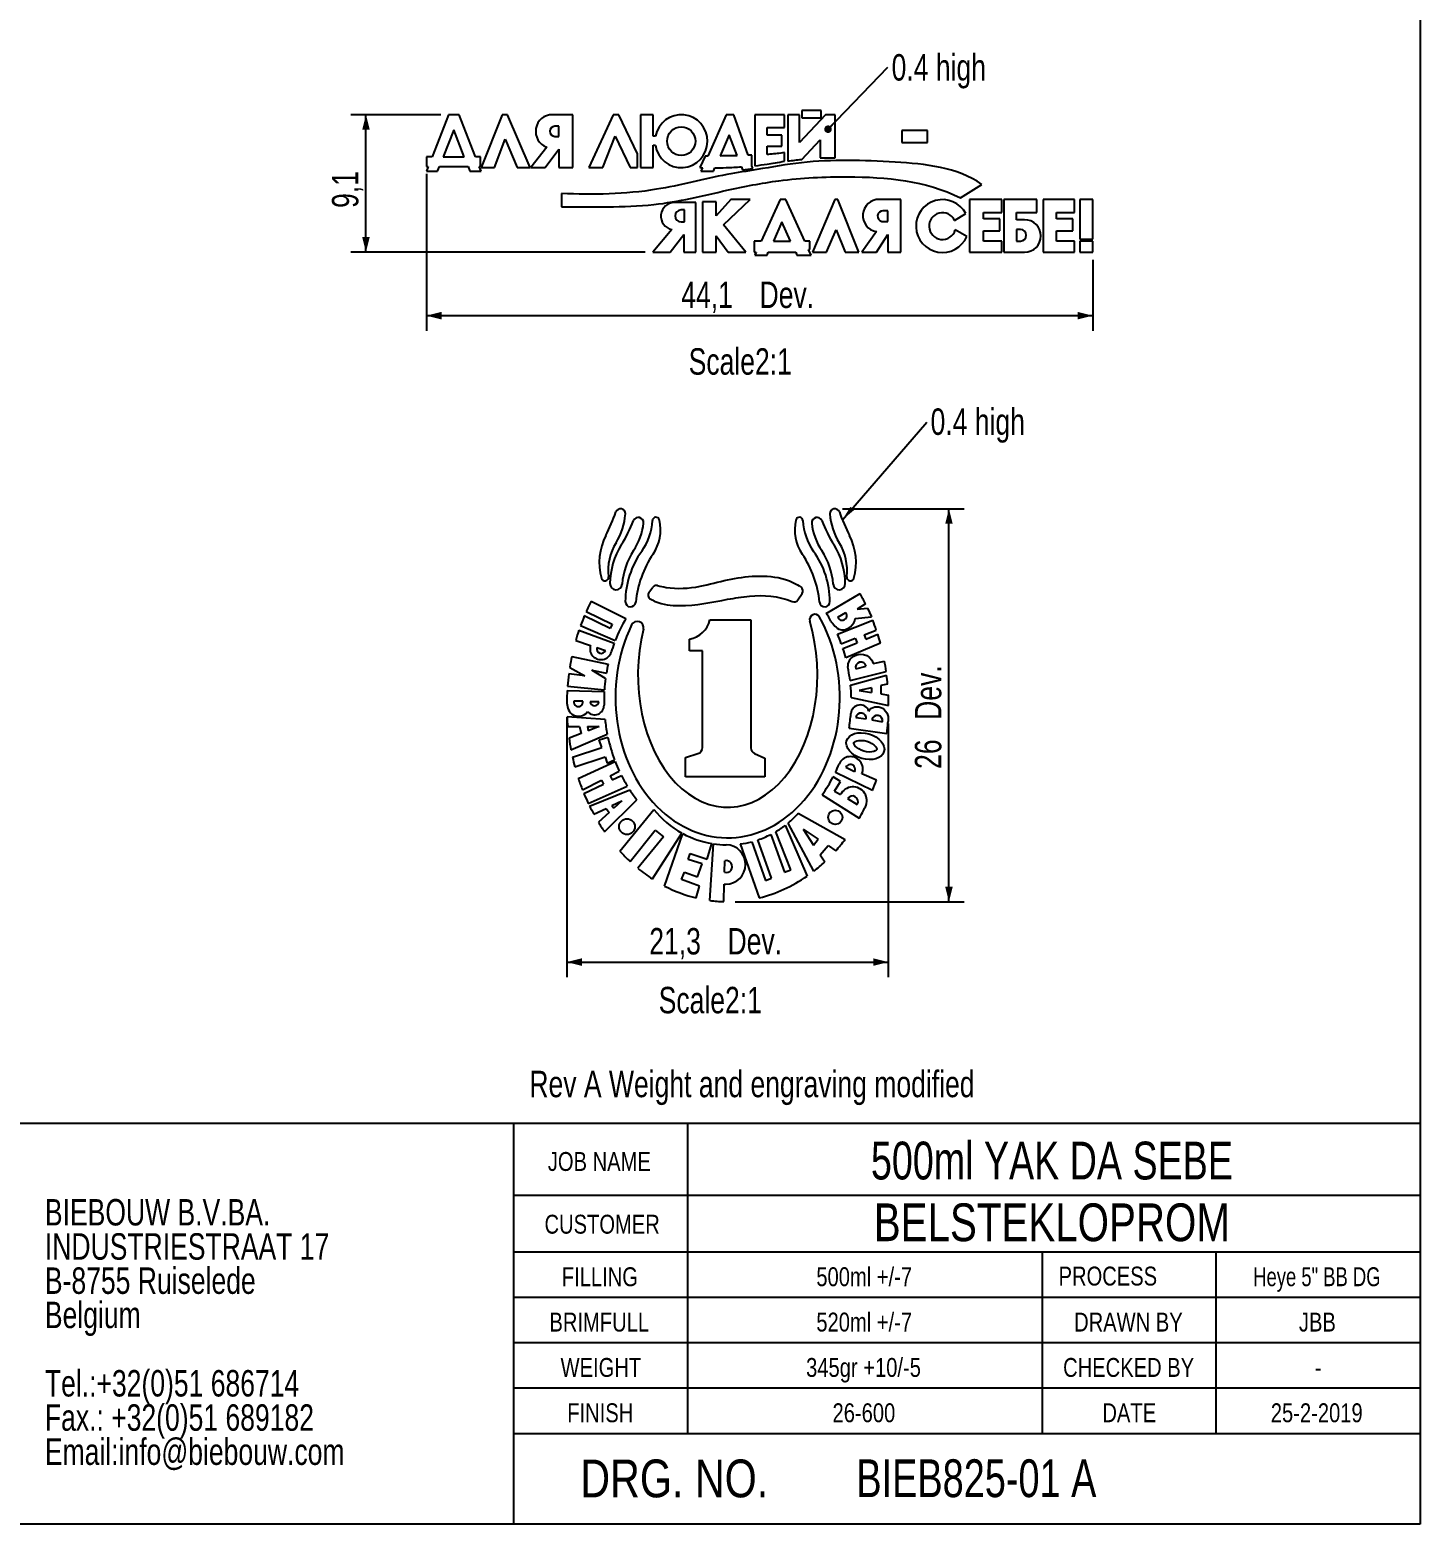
# Model space of a CAD drawing. Header units: millimetres. Extents: x 10 to 412, y 8 to 584.
# Drawn here: x 228 to 412, y 8 to 205.7 of the extents above; entities that cross this region are included whole.
import ezdxf

# ---------------------------------------------------------------- set-up
doc = ezdxf.new("R2010")
doc.units = ezdxf.units.MM
doc.layers.add('DIMENSIONS', color=2, linetype='Continuous')
doc.layers.add('TEXT', color=2, linetype='Continuous')
doc.layers.add('OUTLINE', color=7, linetype='Continuous', lineweight=25)
doc.styles.add('SLDTEXTSTYLE0', font='TXT', dxfattribs={"width": 0.75})
doc.styles.add('SLDTEXTSTYLE1', font='TXT', dxfattribs={"width": 0.797872})
doc.styles.add('SLDTEXTSTYLE2', font='TXT', dxfattribs={"width": 0.81681})
doc.styles.add('SLDTEXTSTYLE3', font='TXT', dxfattribs={"width": 0.729133})
doc.styles.add('SLDTEXTSTYLE4', font='TXT', dxfattribs={"width": 0.745307})
doc.dimstyles.new('SLDDIMSTYLE12', dxfattribs={"dimtxt": 0.18, "dimasz": 2, "dimexe": 0, "dimexo": 0.0625, "dimgap": 0, "dimtad": 0, "dimtih": 1, "dimtoh": 1, "dimdec": 0, "dimrnd": 1e-09, "dimzin": 0, "dimdsep": 46, "dimtxsty": 'Standard', "dimsah": 1, "dimcen": 0.09, "dimadec": 0, "dimazin": 0, "dimtfac": 2, "dimtdec": 0, "dimtofl": 0, "dimtmove": 0, "dimatfit": 3, "dimfxl": 0, "dimfrac": 2, "dimtolj": 1, "dimtzin": 0, "dimarcsym": 0})
doc.dimstyles.new('SLDDIMSTYLE34', dxfattribs={"dimtxt": 3.5, "dimasz": 2, "dimexe": 0, "dimexo": 0.0625, "dimgap": 0.875, "dimtad": 1, "dimlfac": 0.5, "dimrnd": 1e-09, "dimzin": 12, "dimdsep": 46, "dimtxsty": 'SLDTEXTSTYLE0', "dimsah": 1, "dimcen": 0.09, "dimadec": 0, "dimazin": 3, "dimtfac": 1, "dimtofl": 0, "dimtmove": 0, "dimatfit": 3, "dimfxl": 0, "dimfrac": 2, "dimtolj": 1, "dimtzin": 12, "dimarcsym": 0})
doc.dimstyles.new('SLDDIMSTYLE35', dxfattribs={"dimtxt": 0.18, "dimasz": 1, "dimexe": 0, "dimexo": 0.0625, "dimgap": 0, "dimtad": 0, "dimtih": 1, "dimtoh": 1, "dimdec": 0, "dimrnd": 1e-09, "dimzin": 0, "dimdsep": 46, "dimtxsty": 'Standard', "dimblk1": 'DOT', "dimblk2": 'DOT', "dimsah": 1, "dimcen": 0.09, "dimadec": 0, "dimazin": 0, "dimtfac": 1, "dimtdec": 0, "dimtofl": 0, "dimtmove": 0, "dimatfit": 3, "dimldrblk": 'DOT', "dimfxl": 0, "dimfrac": 2, "dimtolj": 1, "dimtzin": 0, "dimarcsym": 0})
doc.dimstyles.new('SLDDIMSTYLE36', dxfattribs={"dimtxt": 3.5, "dimasz": 2, "dimexe": 0, "dimexo": 0.0625, "dimgap": 0.875, "dimtad": 1, "dimdec": 1, "dimlfac": 0.5, "dimrnd": 1e-09, "dimzin": 12, "dimdsep": 46, "dimtxsty": 'SLDTEXTSTYLE0', "dimsah": 1, "dimcen": 0.09, "dimadec": 0, "dimazin": 3, "dimtfac": 1, "dimtdec": 1, "dimtofl": 0, "dimtmove": 0, "dimatfit": 3, "dimfxl": 0, "dimfrac": 2, "dimtolj": 1, "dimtzin": 12, "dimarcsym": 0})

# ---------------------------------------------------------------- blocks, each defined once
blk = doc.blocks.new('SW_NOTE_0')
at = {"layer": 'TEXT', "color": 0, "char_height": 3.5, "attachment_point": 1, "style": 'SLDTEXTSTYLE0'}
for s, insert in [('BIEBOUW B.V.BA.', (0, 4.5)), ('INDUSTRIESTRAAT 17', (0, -0.03)), ('B-8755 Ruiselede', (0, -4.55)), ('Belgium', (0, -9.08)), ('Tel.:+32(0)51 686714', (0, -18.13)), ('Fax.: +32(0)51 689182', (0, -22.66)), ('Email:info@biebouw.com', (0, -27.18))]:
    blk.add_mtext(s, dxfattribs=dict(at, insert=insert))
blk = doc.blocks.new('_D_98')
at = {"layer": 'DIMENSIONS'}
for p, q in [((280.46, 186.64), (280.46, 165.89)), ((368.66, 175.28), (368.66, 165.89)), ((280.46, 167.89), (368.66, 167.89))]:
    blk.add_line(p, q, dxfattribs=at)
for points in [[(280.46, 167.89), (282.46, 167.39), (282.46, 168.39)], [(368.66, 167.89), (366.66, 168.39), (366.66, 167.39)]]:
    blk.add_solid(points, dxfattribs=at)
at = {"layer": 'DIMENSIONS', "char_height": 3.5, "attachment_point": 1, "style": 'SLDTEXTSTYLE0'}
for s, insert in [('44,1', (314.19, 172.4)), ('Dev.', (324.56, 172.4))]:
    blk.add_mtext(s, dxfattribs=dict(at, insert=insert))
blk = doc.blocks.new('_D_99')
at = {"layer": 'DIMENSIONS'}
for p, q in [((282.37, 194.48), (270.46, 194.48)), ((272.46, 176.28), (272.46, 194.48)), ((309.43, 176.28), (270.46, 176.28))]:
    blk.add_line(p, q, dxfattribs=at)
for points in [[(272.46, 194.48), (271.96, 192.48), (272.96, 192.48)], [(272.46, 176.28), (272.96, 178.28), (271.96, 178.28)]]:
    blk.add_solid(points, dxfattribs=at)
at = {"layer": 'DIMENSIONS', "insert": (267.95, 182.14), "char_height": 3.5, "attachment_point": 1, "rotation": 90, "style": 'SLDTEXTSTYLE0'}
blk.add_mtext('9,1', dxfattribs=at)
blk = doc.blocks.new('SW_NOTE_0_2')
at = {"layer": 'TEXT', "color": 0, "insert": (0.52, 1.74), "char_height": 3.5, "attachment_point": 1, "style": 'SLDTEXTSTYLE0'}
blk.add_mtext('0.4 high', dxfattribs=at)
blk = doc.blocks.new('_Dot')
at = {"color": 0, "linetype": 'ByBlock', "lineweight": -2}
blk.add_line((-0.5, 0), (-1, 0), dxfattribs=at)
at = {"color": 0, "linetype": 'ByBlock', "const_width": 0.5}
blk.add_lwpolyline([(-0.25, 0, 1), (0.25, 0, 1)], format="xyb", close=True, dxfattribs=at)
blk = doc.blocks.new('_D_100')
at = {"layer": 'DIMENSIONS'}
for p, q in [((335.52, 142.35), (351.63, 142.35)), ((349.63, 90.35), (349.63, 142.35)), ((321.33, 90.35), (351.63, 90.35))]:
    blk.add_line(p, q, dxfattribs=at)
for points in [[(349.63, 142.35), (349.13, 140.35), (350.13, 140.35)], [(349.63, 90.35), (350.13, 92.35), (349.13, 92.35)]]:
    blk.add_solid(points, dxfattribs=at)
at = {"layer": 'DIMENSIONS', "char_height": 3.5, "attachment_point": 1, "rotation": 90, "style": 'SLDTEXTSTYLE0'}
for s, insert in [('Dev.', (345.12, 114.41)), ('26', (345.12, 107.92))]:
    blk.add_mtext(s, dxfattribs=dict(at, insert=insert))
blk = doc.blocks.new('_D_101')
at = {"layer": 'DIMENSIONS'}
for p, q in [((299.04, 114.77), (299.04, 80.36)), ((341.6, 113.94), (341.6, 80.36)), ((299.04, 82.36), (341.6, 82.36))]:
    blk.add_line(p, q, dxfattribs=at)
for points in [[(299.04, 82.36), (301.04, 81.86), (301.04, 82.86)], [(341.6, 82.36), (339.6, 82.86), (339.6, 81.86)]]:
    blk.add_solid(points, dxfattribs=at)
at = {"layer": 'DIMENSIONS', "char_height": 3.5, "attachment_point": 1, "style": 'SLDTEXTSTYLE0'}
for s, insert in [('21,3', (309.96, 86.87)), ('Dev.', (320.32, 86.87))]:
    blk.add_mtext(s, dxfattribs=dict(at, insert=insert))
blk = doc.blocks.new('SW_NOTE_0_3')
at = {"layer": 'TEXT', "color": 0, "insert": (0.5, 1.8), "char_height": 3.5, "attachment_point": 1, "style": 'SLDTEXTSTYLE0'}
blk.add_mtext('0.4 high', dxfattribs=at)

msp = doc.modelspace()

# ---------------------------------------------------------------- linework, layer by layer
at = {"layer": 'OUTLINE'}
for p, q in [((412, 584), (412, 8)), ((283.37187, 194.47761), (281.19933, 188.90706)), ((284.78454, 194.47761), (283.37187, 194.47761)), ((286.95708, 188.90706), (284.78454, 194.47761)), ((290.4909, 194.47761), (287.72644, 187.47761)), ((291.20043, 194.47761), (290.4909, 194.47761)), ((294.20861, 187.47761), (291.20043, 194.47761)), ((299.84424, 194.47761), (297.13441, 194.47761)), ((299.84424, 187.47761), (299.84424, 194.47761)), ((305.17622, 194.47761), (301.94882, 187.47761)), ((305.93726, 194.47761), (305.17622, 194.47761)), ((308.38372, 189.28253), (305.93726, 194.47761)), ((308.78743, 194.47761), (308.78743, 187.47761)), ((310.48943, 194.47761), (308.78743, 194.47761)), ((310.48943, 191.61953), (310.48943, 194.47761)), ((320.13165, 194.47761), (317.69008, 188.99814)), ((321.16969, 194.47761), (320.13165, 194.47761)), ((323.05499, 189.11362), (321.16969, 194.47761)), ((323.93422, 194.47761), (323.93422, 187.72245)), ((327.86939, 194.47761), (323.93422, 194.47761)), ((327.86939, 192.77837), (327.86939, 194.47761)), ((328.31084, 194.47761), (328.31084, 188.34143)), ((329.85221, 194.47761), (328.31084, 194.47761)), ((329.85221, 190.80785), (329.85221, 194.47761)), ((333.27601, 194.47761), (329.85221, 190.80785)), ((332.69632, 195.04478), (330.13595, 195.04478)), ((330.13595, 195.04478), (330.13595, 194.05156)), ((330.13595, 194.05156), (332.69632, 194.05156)), ((332.69632, 194.05156), (332.69632, 195.04478)), ((334.56373, 194.47761), (333.27601, 194.47761)), ((334.56373, 188.76046), (334.56373, 194.47761)), ((284.07821, 192.48727), (282.68191, 188.90706)), ((285.4745, 188.90706), (284.07821, 192.48727)), ((297.96977, 192.93988), (297.45111, 192.93988)), ((297.96977, 191.6145), (297.96977, 192.93988)), ((320.54912, 191.83475), (319.34958, 189.05326)), ((321.59192, 189.08894), (320.54912, 191.83475)), ((325.55655, 192.77837), (327.86939, 192.77837)), ((325.55655, 191.76711), (325.55655, 192.77837)), ((346.77591, 192.38906), (343.40907, 192.38906)), ((343.40907, 192.38906), (343.40907, 190.80996)), ((346.77591, 190.80996), (346.77591, 192.38906)), ((289.4823, 187.47761), (290.8656, 191.22253)), ((290.8656, 191.22253), (292.47494, 187.47761)), ((296.37824, 190.18692), (294.27095, 187.47761)), ((296.16661, 187.47761), (297.96977, 189.89784)), ((297.45111, 191.6145), (297.96977, 191.6145)), ((297.96977, 189.89784), (297.96977, 187.47761)), ((303.80916, 187.47761), (305.46656, 191.61953)), ((305.46656, 191.61953), (307.41707, 187.47761)), ((310.79457, 191.61953), (310.48943, 191.61953)), ((310.48943, 190.44683), (310.77588, 190.44683)), ((310.48943, 187.47761), (310.48943, 190.44683)), ((327.50131, 191.76711), (325.55655, 191.76711)), ((325.55689, 190.30533), (327.50131, 190.30533)), ((325.55689, 189.21231), (325.55689, 190.30533)), ((327.50131, 190.30533), (327.50131, 191.76711)), ((330.13595, 188.55732), (332.56203, 191.15724)), ((332.56203, 191.15724), (332.56203, 188.76046)), ((343.40907, 190.80996), (346.77591, 190.80996)), ((281.19933, 188.90706), (280.45854, 188.90706)), ((280.45854, 188.90706), (280.45854, 187.64475)), ((282.68191, 188.90706), (285.4745, 188.90706)), ((287.60557, 188.90706), (286.95708, 188.90706)), ((287.60557, 187.64475), (287.60557, 188.90706)), ((308.38372, 187.47761), (308.38372, 189.28253)), ((317.3608, 188.98185), (316.65199, 187.47761)), ((323.54841, 187.70974), (323.54841, 189.12573)), ((327.86939, 188.30942), (327.86939, 189.45782)), ((332.56203, 188.76046), (334.56373, 188.76046)), ((280.45854, 187.64475), (280.70703, 187.64475)), ((280.70703, 187.64475), (280.45854, 187.00762)), ((280.45854, 187.00762), (281.94112, 187.00762)), ((281.94112, 187.00762), (282.1896, 187.64475)), ((282.1896, 187.64475), (285.96681, 187.64475)), ((285.96681, 187.64475), (286.21529, 187.00762)), ((286.21529, 187.00762), (287.69787, 187.00762)), ((287.44938, 187.64475), (287.60557, 187.64475)), ((287.69787, 187.00762), (287.44938, 187.64475)), ((287.72644, 187.47761), (289.4823, 187.47761)), ((292.47494, 187.47761), (294.20861, 187.47761)), ((294.27095, 187.47761), (296.16661, 187.47761)), ((297.96977, 187.47761), (299.84424, 187.47761)), ((301.94882, 187.47761), (303.80916, 187.47761)), ((307.41707, 187.47761), (308.38372, 187.47761)), ((308.78743, 187.47761), (310.48943, 187.47761)), ((317.00738, 187.466), (316.80313, 187.00762)), ((316.80313, 187.00762), (318.46739, 187.00762)), ((318.46739, 187.00762), (318.65695, 187.44718)), ((322.16152, 187.58913), (322.32057, 187.17035)), ((322.32057, 187.17035), (323.67454, 187.35088)), ((323.67454, 187.35088), (323.54841, 187.70974)), ((298.33707, 184.04996), (298.33707, 182.28261)), ((351.16069, 183.48649), (353.98591, 185.25754)), ((316.14458, 182.86598), (313.30701, 182.86598)), ((316.14458, 176.27761), (316.14458, 182.86598)), ((316.99664, 182.9613), (316.99664, 176.27761)), ((318.80471, 182.9613), (316.99664, 182.9613)), ((320.74401, 183.27761), (318.80471, 181.08112)), ((318.80471, 181.08112), (318.80471, 182.9613)), ((319.77436, 179.88466), (323.29571, 183.27761)), ((323.29571, 183.27761), (320.74401, 183.27761)), ((327.27119, 183.27761), (324.78349, 177.76297)), ((328.05229, 183.27761), (327.27119, 183.27761)), ((330.54483, 177.76297), (328.05229, 183.27761)), ((334.53118, 183.27761), (331.56003, 176.27761)), ((334.90306, 183.27761), (334.53118, 183.27761)), ((337.7077, 176.27761), (334.90306, 183.27761)), ((343.26739, 183.27761), (340.38665, 183.27761)), ((343.26739, 176.27761), (343.26739, 183.27761)), ((356.62981, 183.27761), (352.34107, 183.27761)), ((352.34107, 183.27761), (352.34107, 176.27761)), ((356.62981, 181.53862), (356.62981, 183.27761)), ((356.89257, 183.27761), (356.89257, 176.27761)), ((361.26759, 183.27761), (356.89257, 183.27761)), ((361.26759, 181.53862), (361.26759, 183.27761)), ((362.09649, 183.27761), (362.09649, 176.27761)), ((366.23849, 183.27761), (362.09649, 183.27761)), ((366.23849, 181.53862), (366.23849, 183.27761)), ((368.65855, 183.27761), (366.96595, 183.27761)), ((366.96595, 183.27761), (366.96595, 177.99375)), ((368.65855, 177.99375), (368.65855, 183.27761)), ((314.60417, 181.8773), (314.18595, 181.8773)), ((314.18595, 180.28493), (314.60417, 180.28493)), ((314.60417, 180.28493), (314.60417, 181.8773)), ((327.52767, 180.28493), (326.39, 177.76297)), ((328.66757, 177.76297), (327.52767, 180.28493)), ((340.72992, 180.36771), (341.55569, 180.36771)), ((341.55569, 181.76363), (340.8901, 181.76363)), ((341.55569, 180.36771), (341.55569, 181.76363)), ((350.37785, 180.49757), (351.86302, 181.38662)), ((354.21238, 181.53862), (356.62981, 181.53862)), ((354.21238, 180.70593), (354.21238, 181.53862)), ((356.35391, 180.70593), (354.21238, 180.70593)), ((356.35391, 179.09959), (356.35391, 180.70593)), ((358.57426, 181.53862), (361.26759, 181.53862)), ((358.57426, 180.58454), (358.57426, 181.53862)), ((359.64039, 180.58454), (358.57426, 180.58454)), ((363.87799, 181.53862), (366.23849, 181.53862)), ((363.87799, 180.70593), (363.87799, 181.53862)), ((366.03065, 180.70593), (363.87799, 180.70593)), ((366.03065, 179.09959), (366.03065, 180.70593)), ((312.93257, 179.28614), (310.42941, 176.27761)), ((312.73425, 176.27761), (314.55455, 178.60832)), ((314.55455, 178.60832), (314.55455, 176.27761)), ((318.80471, 178.44113), (320.40864, 176.27761)), ((318.80471, 176.27761), (318.80471, 178.44113)), ((322.75621, 176.27761), (319.77436, 179.88466)), ((333.42365, 176.27761), (334.68943, 179.25979)), ((334.68943, 179.25979), (335.89092, 176.27761)), ((340.01926, 179.00779), (338.07792, 176.27761)), ((340.01926, 176.27761), (341.55569, 178.60832)), ((341.55569, 178.60832), (341.55569, 176.27761)), ((351.99328, 178.37865), (350.46661, 179.22451)), ((354.21238, 179.09959), (356.35391, 179.09959)), ((354.21238, 177.76297), (354.21238, 179.09959)), ((358.57426, 179.28614), (358.57426, 177.76297)), ((359.09518, 179.28614), (358.57426, 179.28614)), ((363.87799, 179.09959), (366.03065, 179.09959)), ((363.87799, 177.76297), (363.87799, 179.09959)), ((366.96595, 177.99375), (368.65855, 177.99375)), ((310.42941, 176.27761), (312.73425, 176.27761)), ((314.55455, 176.27761), (316.14458, 176.27761)), ((316.99664, 176.27761), (318.80471, 176.27761)), ((320.40864, 176.27761), (322.75621, 176.27761)), ((323.82703, 177.76297), (323.82703, 176.27761)), ((324.78349, 177.76297), (323.82703, 177.76297)), ((323.82703, 176.27761), (324.11343, 176.27761)), ((324.11343, 176.27761), (323.93851, 175.88984)), ((325.54501, 175.88984), (325.71994, 176.27761)), ((325.71994, 176.27761), (329.33893, 176.27761)), ((326.39, 177.76297), (328.66757, 177.76297)), ((329.33893, 176.27761), (329.5142, 175.88984)), ((331.21916, 177.76297), (330.54483, 177.76297)), ((331.04937, 176.64671), (331.21916, 176.64671)), ((331.39146, 175.88984), (331.04937, 176.64671)), ((331.21916, 176.64671), (331.21916, 177.76297)), ((331.56003, 176.27761), (333.42365, 176.27761)), ((335.89092, 176.27761), (337.7077, 176.27761)), ((338.07792, 176.27761), (340.01926, 176.27761)), ((341.55569, 176.27761), (343.26739, 176.27761)), ((352.34107, 176.27761), (356.62981, 176.27761)), ((356.62981, 177.76297), (354.21238, 177.76297)), ((356.62981, 176.27761), (356.62981, 177.76297)), ((356.89257, 176.27761), (359.64039, 176.27761)), ((358.57426, 177.76297), (359.09518, 177.76297)), ((362.09649, 176.27761), (366.23849, 176.27761)), ((366.23849, 177.76297), (363.87799, 177.76297)), ((366.23849, 176.27761), (366.23849, 177.76297)), ((366.96595, 177.76297), (366.96595, 176.27761)), ((368.65855, 177.76297), (366.96595, 177.76297)), ((366.96595, 176.27761), (368.65855, 176.27761)), ((368.65855, 176.27761), (368.65855, 177.76297)), ((323.93851, 175.88984), (325.54501, 175.88984)), ((329.5142, 175.88984), (331.39146, 175.88984)), ((309.90951, 131.27887), (310.41452, 131.96318)), ((329.61818, 130.27488), (330.19512, 131.1361)), ((333.39516, 128.4946), (337.86102, 131.12347)), ((301.60753, 128.73515), (305.04523, 127.06305)), ((302.25655, 130.09695), (306.8603, 127.82001)), ((334.91672, 127.98001), (335.95893, 128.60625)), ((338.58818, 129.74757), (337.46107, 129.05846)), ((337.46107, 129.05846), (338.86235, 129.17466)), ((338.86235, 129.17466), (339.36044, 128.03783)), ((300.86449, 126.89085), (305.45484, 124.90981)), ((304.77367, 126.50475), (301.3616, 128.16438)), ((305.04523, 127.06305), (304.77367, 126.50475)), ((317.98695, 127.66215), (323.41302, 127.66215)), ((323.41302, 127.66215), (323.41302, 110.68769)), ((334.86762, 125.7469), (339.54482, 127.57957)), ((337.19795, 127.83528), (339.36044, 128.03783)), ((300.22277, 124.90981), (302.19179, 124.25931)), ((300.65542, 126.29567), (305.32563, 124.56933)), ((315.27048, 123.52075), (315.27048, 125.07277)), ((335.37894, 124.47377), (337.23115, 125.19964)), ((335.59844, 123.84018), (337.46107, 124.61294)), ((337.23115, 125.19964), (337.46107, 124.61294)), ((338.40073, 125.658), (340.01571, 126.2909)), ((338.40073, 125.658), (338.63265, 125.09901)), ((338.63265, 125.09901), (340.1943, 125.7469)), ((299.70259, 122.8075), (304.50759, 121.79389)), ((303.03304, 123.98139), (304.16081, 123.60881)), ((316.98918, 123.52075), (315.27048, 123.52075)), ((316.98918, 110.74696), (316.98918, 123.52075)), ((340.5492, 124.54242), (335.95893, 122.62492)), ((299.43324, 121.35367), (301.44741, 120.21805)), ((302.34612, 120.98105), (304.27617, 120.60834)), ((304.16703, 119.8818), (302.34612, 120.98105)), ((336.53613, 119.61775), (341.3168, 120.82358)), ((337.28659, 121.15097), (338.67826, 121.50672)), ((339.58213, 121.84504), (341.08957, 122.19282)), ((299.13476, 118.86443), (304.01927, 118.40316)), ((301.44741, 120.21805), (299.30598, 120.48395)), ((336.60104, 119.01525), (341.38226, 120.33948)), ((339.36044, 118.6552), (337.76553, 118.2863)), ((339.36044, 118.6552), (339.36044, 118.03532)), ((341.51048, 119.1525), (340.60286, 118.94257)), ((340.60286, 118.94257), (340.60286, 117.83982)), ((299.09338, 118.27561), (304.0038, 118.1499)), ((301.16001, 116.86137), (299.96639, 116.86137)), ((302.12799, 116.82815), (303.26883, 116.82815)), ((336.69566, 117.35919), (341.63472, 116.30115)), ((337.76553, 118.2863), (339.36044, 118.03532)), ((340.60286, 117.83982), (341.60671, 117.68185)), ((304.1017, 114.45423), (299.07305, 114.78964)), ((337.28659, 114.71733), (338.67826, 114.52418)), ((299.1611, 113.52033), (300.72476, 113.52033)), ((300.72476, 113.52033), (300.92524, 112.58841)), ((301.79005, 113.52033), (303.34579, 113.52033)), ((301.79005, 113.52033), (301.87887, 112.95556)), ((303.34579, 113.52033), (301.87887, 112.95556)), ((336.41334, 113.31027), (341.41522, 112.62463)), ((339.40191, 114.42537), (340.84828, 114.17048)), ((300.92524, 112.58841), (299.33787, 111.97727)), ((299.58981, 110.45113), (304.40109, 112.50646)), ((299.79123, 109.48036), (303.67354, 110.76036)), ((303.34579, 111.75442), (304.47992, 112.12834)), ((303.67354, 110.76036), (303.34579, 111.75442)), ((300.11273, 108.18146), (304.10619, 109.53433)), ((300.56765, 106.66304), (305.45761, 108.87991)), ((304.10619, 109.53433), (304.3963, 108.67799)), ((304.3963, 108.67799), (305.36935, 109.1103)), ((314.73374, 109.44851), (316.39821, 109.95117)), ((314.73374, 106.85402), (314.73374, 109.44851)), ((323.89492, 109.95117), (325.27401, 109.34848)), ((325.27401, 109.34848), (325.27401, 106.85402)), ((304.78781, 107.01969), (305.99194, 107.6311)), ((304.78781, 107.01969), (305.0542, 106.46023)), ((305.0542, 106.46023), (306.27622, 107.04721)), ((325.27401, 106.85402), (314.73374, 106.85402)), ((335.27978, 106.27366), (334.30532, 106.87567)), ((339.52373, 105.06277), (334.59797, 107.46276)), ((335.95893, 108.12923), (337.14618, 107.56309)), ((340.02978, 106.44664), (338.09695, 107.28184)), ((301.11054, 105.15249), (303.63773, 106.43572)), ((301.30797, 104.66076), (303.91099, 105.9111)), ((301.88576, 103.35359), (307.05406, 105.65348)), ((302.06584, 102.97988), (307.38198, 105.13651)), ((303.63773, 106.43572), (303.91099, 105.9111)), ((334.48509, 104.9873), (335.27978, 106.27366)), ((334.48509, 104.9873), (335.27978, 104.51509)), ((304.04141, 99.60151), (308.31919, 103.83333)), ((304.99431, 103.06741), (306.32008, 103.70833)), ((304.99431, 103.06741), (305.24738, 102.72468)), ((306.32008, 103.70833), (305.24738, 102.72468)), ((332.85212, 104.50181), (337.76318, 101.40103)), ((336.21812, 103.98464), (337.49513, 103.22978)), ((302.6164, 101.91787), (304.23865, 102.70211)), ((304.63935, 102.16712), (303.22186, 100.86732)), ((304.23865, 102.70211), (304.63935, 102.16712)), ((306.08504, 97.02316), (310.54941, 102.55953)), ((329.68346, 102.06164), (335.89887, 98.59807)), ((307.43061, 95.66249), (310.74448, 99.81109)), ((311.85498, 98.92404), (308.44757, 94.77357)), ((310.39228, 93.3543), (314.26372, 99.43695)), ((310.74448, 99.81109), (311.85498, 98.92404)), ((311.99496, 92.42378), (314.41015, 99.35737)), ((326.03399, 99.24718), (327.86159, 94.26059)), ((328.71332, 94.57275), (326.69476, 99.6101)), ((327.95936, 100.46256), (330.85897, 93.74336)), ((331.74481, 94.39307), (328.33348, 100.7608)), ((330.32097, 99.94653), (332.3009, 98.64377)), ((330.32097, 99.94653), (331.7158, 97.84718)), ((317.64133, 95.97824), (318.24067, 98.04901)), ((317.98695, 90.5064), (318.45479, 98.01479)), ((322.01213, 97.98787), (324.51162, 90.85277)), ((323.5339, 98.29091), (325.36658, 93.16715)), ((326.15529, 93.44925), (324.33718, 98.53226)), ((331.7158, 97.84718), (332.3009, 98.64377)), ((332.57705, 96.55092), (333.63001, 97.76924)), ((333.63001, 97.76924), (334.6515, 97.09712)), ((315.115, 95.95527), (315.36656, 96.72332)), ((316.97821, 95.345), (315.115, 95.95527)), ((315.36656, 96.72332), (317.64133, 95.97824)), ((316.35639, 93.63553), (316.97821, 95.345)), ((319.92043, 94.26059), (319.96348, 95.75746)), ((332.57705, 96.55092), (333.19461, 95.62143)), ((314.24327, 93.27473), (314.6061, 94.2722)), ((316.60973, 92.41393), (314.24327, 93.27473)), ((314.6061, 94.2722), (316.35639, 93.63553)), ((325.36658, 93.16715), (326.15529, 93.44925)), ((327.86159, 94.26059), (328.71332, 94.57275)), ((316.15789, 90.85277), (316.60973, 92.41393)), ((319.80813, 90.35592), (319.87473, 92.67159)), ((319.87473, 92.67159), (320.09729, 92.67159)), ((412, 61), (190.51064, 61)), ((292, 61), (292, 8)), ((315, 61), (315, 20)), ((412, 51.5), (292, 51.5)), ((412, 44), (292, 44)), ((362, 20), (362, 44)), ((385, 20), (385, 44)), ((412, 38), (292, 38)), ((412, 32), (292, 32)), ((412, 26), (292, 26)), ((292, 20), (412, 20)), ((412, 8), (10, 8))]:
    msp.add_line(p, q, dxfattribs=at)
for centre, radius in [((307.00528, 100.28307), 1.04693), ((334.58083, 101.51738), 0.94567)]:
    msp.add_circle(centre, radius, dxfattribs=at)
for centre, radius, start, end in [((297.13441, 192.26563), 2.21198, 90, 250.0103723), ((297.45111, 192.27719), 0.66269, 90, 270), ((313.30701, 181.05648), 1.80951, 90, 258.0576366), ((340.38665, 181.1269), 2.15071, 90, 260.1641983), ((348.7714, 179.74594), 3.5, 27.9542905, 337.004828), ((314.18595, 181.08112), 0.79618, 90, 270), ((340.8901, 181.05648), 0.70715, 90, 256.9074184), ((348.7714, 179.74594), 1.77359, 25.0740113, 342.9026641), ((359.64039, 178.43107), 2.15346, 270, 90), ((359.09518, 178.52455), 0.76158, 270, 90), ((306.14968, 141.69858), 0.64939, 355.9606779, 160.6994197), ((334.51983, 141.69858), 0.64939, 19.3005803, 184.0393221), ((281.73371, 150.24921), 25.22053, 332.9863647, 340.6994197), ((298.51437, 142.23775), 8.30371, 328.0911507, 355.9606779), ((287.60334, 149.06956), 21.91226, 328.3212717, 337.7446629), ((308.51502, 140.51209), 0.68262, 354.2843971, 157.7446629), ((301.28113, 141.23612), 7.95265, 326.121915, 354.2843971), ((302.81714, 141.11457), 7.56119, 324.3049387, 357.3550418), ((310.84103, 140.7439), 0.47126, 13.3368589, 177.3550418), ((305.76213, 139.53985), 5.69093, 325.6704795, 13.3368589), ((334.90738, 139.53985), 5.69093, 166.6631411, 214.3295205), ((329.82848, 140.7439), 0.47126, 2.6449582, 166.6631411), ((337.85237, 141.11457), 7.56119, 182.6449582, 215.6950613), ((332.15449, 140.51209), 0.68262, 22.2553371, 185.7156029), ((339.38838, 141.23612), 7.95265, 185.7156029, 213.878085), ((353.06617, 149.06956), 21.91226, 202.2553371, 211.6787283), ((342.15514, 142.23775), 8.30371, 184.0393221, 211.9088493), ((358.93581, 150.24921), 25.22053, 199.3005803, 207.0136353), ((311.21887, 135.21692), 7.87546, 152.9863647, 195.0852675), ((329.45064, 135.21692), 7.87546, 344.9147325, 27.0136353), ((311.42099, 134.20133), 6.90039, 148.0911507, 187.0480036), ((314.77178, 132.30392), 10.01281, 148.3212717, 179.1955097), ((315.3843, 131.76701), 9.0345, 146.121915, 176.118373), ((318.33101, 129.96875), 11.54141, 144.3049387, 179.5451593), ((322.3385, 129.96875), 11.54141, 0.4548407, 35.6950613), ((325.28521, 131.76701), 9.0345, 3.881627, 33.878085), ((325.89773, 132.30392), 10.01281, 0.8044903, 31.6787283), ((329.24852, 134.20133), 6.90039, 352.9519964, 31.9088493), ((321.59848, 128.72506), 13.48587, 145.6704795, 174.618248), ((319.07103, 128.72506), 13.48587, 5.381752, 34.3295205), ((304.08719, 133.29461), 0.48924, 195.0852675, 7.0480036), ((336.58232, 133.29461), 0.48924, 172.9519964, 344.9147325), ((305.56612, 132.43319), 0.80625, 179.1955097, 356.118373), ((310.39228, 130.92259), 0.6, 143.5728857, 239.5981979), ((310.89729, 131.6069), 0.6, 74.28991, 143.5728857), ((329.69663, 131.47004), 0.6, 326.1817351, 53.7726267), ((335.10339, 132.43319), 0.80625, 183.881627, 0.8044903), ((307.48252, 130.05488), 0.69258, 179.5451593, 354.618248), ((329.1197, 130.60882), 0.6, 247.2603234, 326.1817351), ((333.18699, 130.05488), 0.69258, 185.381752, 0.4548407), ((335.49332, 128.20077), 0.61742, 200.9503069, 41.0511235), ((308.37013, 126.60565), 0.83285, 346.0206301, 154.2079938), ((314.67614, 128.41587), 3.39552, 280.0807444, 347.1749382), ((331.88496, 127.66215), 0.71253, 29.2311468, 196.7057122), ((303.55508, 123.80876), 1.43581, 161.712068, 343.0506305), ((303.59968, 123.80345), 0.59392, 162.5666351, 340.8696067), ((337.98242, 121.32885), 0.71821, 14.3395219, 194.3395219), ((300.5632, 116.76443), 0.60463, 170.7746269, 9.2253731), ((302.69841, 116.82815), 0.57042, 180, 0), ((302.7243, 116.3321), 1.25158, 221.7154889, 1.3591009), ((337.87262, 115.14659), 1.23668, 20.3967944, 175.786079), ((337.98242, 114.62075), 0.70251, 352.0983941, 172.0983941), ((340.11705, 114.25228), 0.73579, 353.6168982, 166.3938257), ((316.15789, 110.74696), 0.83128, 286.8037704, 0), ((324.2168, 110.68769), 0.80378, 180, 246.3935009), ((336.58895, 107.91691), 1.63627, 337.1621785, 157.6953536), ((336.5556, 107.85254), 0.6577, 333.8906416, 155.1209049), ((336.92242, 103.70833), 1.83006, 333.6508638, 153.8423749), ((336.85663, 103.60721), 0.74172, 329.4121946, 149.4121946), ((320.32746, 110.42011), 12.54587, 218.7958309, 241.0971679), ((320.32746, 110.42011), 12.54587, 309.6532849, 318.2230376), ((320.32746, 110.42011), 12.54587, 241.8582842, 260.4253166), ((320.32746, 110.42011), 12.54587, 288.6390456, 297.0554907), ((320.32746, 110.42011), 12.54587, 300.4988823, 307.4681458), ((320.32746, 110.42011), 12.54587, 261.4156317, 269.129395), ((320.09729, 95.27379), 2.6022, 270, 89.129395), ((320.32746, 110.42011), 12.54587, 277.7170499, 284.8077904), ((320.15976, 95.00276), 0.7798, 252.1268657, 104.5783604)]:
    msp.add_arc(centre, radius, start, end, dxfattribs=at)
for centre, major_axis, ratio, start_param, end_param in [((314.19761, 190.97761), (0, -3.5), 0.989077003, 4.864627097, 10.811123949), ((320.33476, 116.34797), (0, 26), 0.819230769, 5.253827487, 5.31681306), ((320.33476, 116.34797), (0, 26), 0.819230769, 1.013602086, 1.074206661), ((320.33476, 116.34797), (0, 26), 0.819230769, 1.099011043, 1.153275742), ((320.33476, 117.37074), (0, -18.56388), 0.800129119, 4.169062074, 8.464291735), ((320.33476, 116.89842), (0, -19.24345), 0.850450474, 4.108863665, 4.282997062), ((320.33476, 120.36664), (0, -17.52252), 0.678227053, 4.36060327, 8.270590427), ((320.33476, 116.89842), (0, -19.24345), 0.850450474, 2.152693526, 2.217556457), ((320.33476, 116.34797), (0, 26), 0.819230769, 5.104803268, 5.159080985), ((320.33476, 116.34797), (0, 26), 0.819230769, 1.178183436, 1.235232525), ((320.33476, 116.89842), (0, -19.24345), 0.850450474, 4.302372351, 4.368288871), ((320.33476, 116.89842), (0, -19.24345), 0.850450474, 1.975404811, 2.048586621), ((320.33476, 116.34797), (0, 26), 0.819230769, 5.033026198, 5.082262367), ((320.33476, 116.34797), (0, 26), 0.819230769, 1.31972346, 1.377059937), ((320.33476, 116.89842), (0, -19.24345), 0.850450474, 1.872955314, 1.939850785), ((320.33476, 116.89842), (0, -19.24345), 0.850450474, 4.455164809, 4.518385424), ((320.33476, 116.89842), (0, -19.24345), 0.850450474, 1.712583232, 1.784578197), ((320.33476, 116.34797), (0, 26), 0.819230769, 4.885389693, 4.93912894), ((320.33476, 116.34797), (0, 26), 0.819230769, 1.411041563, 1.473857747), ((320.33476, 116.89842), (0, -19.24345), 0.850450474, 4.556727548, 4.634114175), ((320.33476, 116.89842), (0, -19.24345), 0.850450474, 1.594742769, 1.681021958), ((320.33476, 116.34797), (0, 26), 0.819230769, 4.820466027, 4.866518191), ((320.33476, 116.34797), (0, 26), 0.819230769, 1.496588043, 1.551049064), ((320.33476, 116.89842), (0, -19.24345), 0.850450474, 4.64730879, 4.740279004), ((320.33476, 116.34797), (0, 26), 0.819230769, 4.710588427, 4.763714609), ((320.33476, 116.34797), (0, 26), 0.819230769, 1.630767932, 1.679767166), ((320.33476, 116.89842), (0, -19.24345), 0.850450474, 1.383237691, 1.484376037), ((320.33476, 116.89842), (0, -19.24345), 0.850450474, 4.839747094, 4.942649412), ((320.33476, 116.34797), (0, 26), 0.819230769, 4.568689526, 4.62375914), ((320.33476, 116.34797), (0, 26), 0.819230769, 1.739702175, 1.799588817), ((320.33476, 116.89842), (0, -19.24345), 0.850450474, 4.962880715, 5.129056422), ((320.33476, 116.34797), (0, 26), 0.819230769, 1.838107231, 1.890301376), ((320.33476, 116.89842), (0, -19.24345), 0.850450474, 5.142187286, 5.214848923), ((320.33476, 116.89842), (0, -19.24345), 0.850450474, 5.249813557, 5.336469768), ((320.33476, 116.89842), (0, -19.24345), 0.850450474, 0.870820966, 1.022962012), ((320.33476, 116.89842), (0, -19.24345), 0.850450474, 1.058327168, 1.121358767), ((320.33476, 116.34797), (0, 26), 0.819230769, 1.952494697, 2.015948581), ((320.33476, 116.89842), (0, -19.24345), 0.850450474, 5.369985579, 5.458702569), ((320.33476, 116.34797), (0, 26), 0.819230769, 4.263409721, 4.321705765), ((320.33476, 116.34797), (0, 26), 0.819230769, 2.037010942, 2.094145567), ((320.33476, 116.34797), (0, 26), 0.819230769, 2.110821325, 2.159164112), ((320.33476, 116.34797), (0, 26), 0.819230769, 4.099928552, 4.168601697), ((320.33476, 116.34797), (0, 26), 0.819230769, 2.208571796, 2.270635608), ((320.33476, 116.34797), (0, 26), 0.819230769, 2.408729345, 2.49078618), ((320.33476, 116.34797), (0, 26), 0.819230769, 3.878698167, 3.960953662), ((320.33476, 116.34797), (0, 26), 0.819230769, 3.706909178, 3.789788245), ((320.33476, 116.34797), (0, 26), 0.819230769, 2.549518127, 2.655943069), ((320.33476, 116.34797), (0, 26), 0.819230769, 3.338968514, 3.658385676), ((320.33476, 116.34797), (0, 26), 0.819230769, 2.739288109, 2.944216793), ((320.33476, 116.34797), (0, 26), 0.819230769, 3.031142602, 3.116865853)]:
    msp.add_ellipse(centre, major_axis=major_axis, ratio=ratio, start_param=start_param, end_param=end_param, dxfattribs=at)
msp.add_ellipse((338.55584, 110.92741), major_axis=(2.47541, -0.72474), ratio=0.656695823, dxfattribs=at)
for points in [[(314.19761, 189.07761), (314.68038, 189.07761), (315.6459, 189.47807), (316.26613, 190.97761), (315.6459, 192.47715), (314.19761, 193.07784), (312.74933, 192.47715), (312.1291, 190.97761), (312.74933, 189.47807), (313.71485, 189.07761), (314.19761, 189.07761)], [(317.69007, 188.99814), (317.58029, 188.99305), (317.47053, 188.98763), (317.3608, 188.98185)], [(323.54841, 189.12573), (323.38397, 189.12123), (323.21949, 189.11723), (323.05498, 189.11362)], [(328.31085, 188.34143), (328.91764, 188.42522), (329.52548, 188.501), (330.13595, 188.55732)], [(316.652, 187.47761), (316.77045, 187.47329), (316.88891, 187.46942), (317.00738, 187.466)]]:
    msp.add_open_spline(points, degree=3, dxfattribs=at)
for points, knots in [([(353.98591, 185.25754), (350.69358, 187.563), (344.32202, 188.14828), (336.29197, 188.51719), (330.14464, 188.27131), (324.85829, 187.29688), (318.42251, 186.32968), (309.98562, 183.98174), (302.52283, 183.86471), (298.33707, 184.04996)], [0, 0, 0, 0, 0.211490782, 0.32244084, 0.431019045, 0.536620916, 0.607899421, 0.77675416, 1, 1, 1, 1]), ([(319.34958, 189.05326), (319.81609, 189.0638), (320.56354, 189.07552), (321.31118, 189.08512), (321.59192, 189.08894)], [0.1660073194, 0.1660073194, 0.1660073194, 0.1660073194, 0.2827010628, 0.3528743766, 0.3528743766, 0.3528743766, 0.3528743766]), ([(323.93422, 187.72245), (324.56289, 187.78648), (325.67963, 187.96139), (327.02763, 188.19058), (327.86939, 188.30942)], [0.5190175368, 0.5190175368, 0.5190175368, 0.5190175368, 0.6589072783, 0.8472168065, 0.8472168065, 0.8472168065, 0.8472168065]), ([(327.86939, 189.45782), (327.15181, 189.35885), (326.54048, 189.27619), (325.67896, 189.21994), (325.55689, 189.21231)], [0.6836634307, 0.6836634307, 0.6836634307, 0.6836634307, 0.864743793, 0.895370261, 0.895370261, 0.895370261, 0.895370261]), ([(298.33707, 182.28261), (302.39259, 182.37037), (309.84948, 181.95761), (319.30203, 184.33465), (327.80271, 186.02902), (338.28231, 186.5184), (346.47987, 185.77083), (351.16069, 183.48649)], [0, 0, 0, 0, 0.228668936, 0.413061489, 0.543822367, 0.714295829, 1, 1, 1, 1]), ([(318.65695, 187.44718), (319.14861, 187.45), (320.31774, 187.47437), (321.48563, 187.53898), (322.16152, 187.58913)], [0.1480148701, 0.1480148701, 0.1480148701, 0.1480148701, 0.2568917416, 0.4069334577, 0.4069334577, 0.4069334577, 0.4069334577]), ([(311.05975, 132.18448), (311.42826, 132.08083), (313.27113, 131.68576), (316.47727, 131.88399), (320.31088, 133.03339), (324.09879, 133.55796), (327.51365, 133.3256), (329.41272, 132.42183), (330.05123, 131.95405)], [0.0200962375, 0.0200962375, 0.0200962375, 0.0200962375, 0.0763092098, 0.2971051581, 0.4813499547, 0.6652437545, 0.8588115283, 0.972631366, 0.972631366, 0.972631366, 0.972631366]), ([(310.08864, 130.4051), (310.2995, 130.28138), (311.50157, 129.68865), (315.06112, 129.26757), (319.17901, 130.18719), (324.14349, 131.00038), (327.01766, 130.83926), (328.88777, 130.05546)], [0.0325954434, 0.0325954434, 0.0325954434, 0.0325954434, 0.0689086519, 0.2312618373, 0.5495230946, 0.6945807176, 0.9773717306, 0.9773717306, 0.9773717306, 0.9773717306]), ([(334.00693, 127.47481), (334.29955, 127.04484), (335.04545, 126.02495), (336.66151, 126.55623), (337.19316, 127.41612), (337.19795, 127.83528)], [0, 0, 0, 0, 0.372256167, 0.692152756, 0.9683592872, 0.9683592872, 0.9683592872, 0.9683592872]), ([(336.3278, 120.98105), (336.17082, 121.51709), (336.57794, 123.49683), (339.29564, 123.2698), (339.58213, 121.84504)], [0, 0, 0, 0, 0.331928222, 1, 1, 1, 1]), ([(299.03891, 116.86137), (299.05644, 116.2843), (299.43578, 114.64251), (301.37196, 114.82113), (301.79005, 115.49926)], [0, 0, 0, 0, 0.445111624, 1, 1, 1, 1]), ([(339.03177, 115.5776), (339.34554, 116.20335), (341.23511, 116.37766), (341.72436, 114.70668), (341.55115, 114.04661)], [0, 0, 0, 0, 0.484690635, 1, 1, 1, 1]), ([(340.07153, 110.48365), (340.07902, 110.50923), (340.09285, 110.56072), (339.88425, 111.02256), (338.79373, 111.73996), (337.48849, 111.72398), (337.06375, 111.44756), (337.03957, 111.37133), (337.01882, 111.2941), (337.22742, 110.83226), (338.31794, 110.11485), (339.62318, 110.13084), (340.04792, 110.40725), (340.06404, 110.45807), (340.07153, 110.48365)], [0, 0, 0, 0, 0.392699082, 0.785398163, 1.570796327, 2.35619449, 2.748893572, 3.141592654, 3.534291735, 3.926990817, 4.71238898, 5.497787144, 5.890486225, 6.283185307, 6.283185307, 6.283185307, 6.283185307])]:
    msp.add_open_spline(points, degree=3, knots=knots, dxfattribs=at)

# ---------------------------------------------------------------- block references
at = {"layer": 'TEXT'}
for name, p in [('SW_NOTE_0_2', (341.51898, 200.75216)), ('SW_NOTE_0_3', (346.69586, 153.81514)), ('SW_NOTE_0', (229.95899, 46.51282))]:
    msp.add_blockref(name, p, dxfattribs=at)

# ---------------------------------------------------------------- texts
for s, insert, char_height, attachment_point, style in [('Scale2:1', (315.17373, 163.58116), 3.5, 1, 'SLDTEXTSTYLE0'), ('Scale2:1', (311.208, 79.08289), 3.5, 1, 'SLDTEXTSTYLE0'), ('Rev A Weight and engraving modified', (294.08805, 67.98324), 3.5, 1, 'SLDTEXTSTYLE0'), ('500ml YAK DA SEBE', (363.26123, 58.60285), 5, 2, 'SLDTEXTSTYLE4'), ('JOB NAME', (303.3477, 57.22997), 2.5, 2, 'SLDTEXTSTYLE1'), ('BELSTEKLOPROM', (363.24867, 50.43349), 5, 2, 'SLDTEXTSTYLE1'), ('CUSTOMER', (303.72254, 48.93201), 2.5, 2, 'SLDTEXTSTYLE1'), ('FILLING', (303.42306, 41.97997), 2.5, 2, 'SLDTEXTSTYLE1'), ('500ml +/-7', (338.41065, 41.97997), 2.5, 2, 'SLDTEXTSTYLE1'), ('PROCESS', (364.13981, 42.06937), 2.5, 1, 'SLDTEXTSTYLE1'), ('Heye 5" BB DG', (398.33385, 41.97997), 2.5, 2, 'SLDTEXTSTYLE3'), ('BRIMFULL', (303.34083, 35.97997), 2.5, 2, 'SLDTEXTSTYLE1'), ('520ml +/-7', (338.41065, 35.97997), 2.5, 2, 'SLDTEXTSTYLE1'), ('DRAWN BY', (373.38534, 35.97997), 2.5, 2, 'SLDTEXTSTYLE1'), ('JBB', (398.40056, 35.97997), 2.5, 2, 'SLDTEXTSTYLE1'), ('WEIGHT', (303.55703, 29.97997), 2.5, 2, 'SLDTEXTSTYLE1'), ('345gr +10/-5', (338.31963, 29.97997), 2.5, 2, 'SLDTEXTSTYLE1'), ('CHECKED BY', (373.41216, 29.97997), 2.5, 2, 'SLDTEXTSTYLE1'), ('-', (398.49498, 29.97997), 2.5, 2, 'SLDTEXTSTYLE1'), ('FINISH', (303.47444, 23.97997), 2.5, 2, 'SLDTEXTSTYLE1'), ('26-600', (338.36938, 23.97997), 2.5, 2, 'SLDTEXTSTYLE1'), ('DATE', (373.49542, 23.97997), 2.5, 2, 'SLDTEXTSTYLE1'), ('25-2-2019', (398.31413, 23.97997), 2.5, 2, 'SLDTEXTSTYLE1'), ('DRG. NO.', (313.26584, 16.54503), 5, 2, 'SLDTEXTSTYLE2'), ('BIEB825-01 A', (337.36741, 16.56969), 5, 1, 'SLDTEXTSTYLE0')]:
    msp.add_mtext(s, dxfattribs=dict(at, insert=insert, char_height=char_height, attachment_point=attachment_point, style=style))

# ---------------------------------------------------------------- dimensions: what is measured, and where the dimension line sits
at = {"layer": 'DIMENSIONS'}
dim = msp.add_linear_dim(base=(272.45854, 194.47761), p1=(310.42941, 176.27761), p2=(283.37187, 194.47761), angle=90, dimstyle='SLDDIMSTYLE34', dxfattribs=at)
dim.commit()
dim.dimension.update_dxf_attribs({"geometry": '_D_99', "text_midpoint": (272.45854, 185.37761), "dimtype": 160})
for base, p1, p2, dimstyle, picture, middle in [((368.65854, 167.88984), (280.45854, 187.64475), (368.65854, 176.27761), 'SLDDIMSTYLE34', '_D_98', (324.55854, 167.88984)), ((341.60358, 82.35592), (299.03997, 115.77247), (341.60358, 114.94181), 'SLDDIMSTYLE36', '_D_101', (320.32178, 82.35592))]:
    dim = msp.add_linear_dim(base=base, p1=p1, p2=p2, text='<> Dev.', dimstyle=dimstyle, dxfattribs=at)
    dim.commit()
    dim.dimension.update_dxf_attribs({"geometry": picture, "text_midpoint": middle, "dimtype": 160})
dim = msp.add_linear_dim(base=(349.63476, 142.34797), p1=(320.33476, 90.34797), p2=(334.51983, 142.34797), angle=90, text='<> Dev.', dimstyle='SLDDIMSTYLE34', dxfattribs=at)
dim.commit()
dim.dimension.update_dxf_attribs({"geometry": '_D_100', "text_midpoint": (349.63476, 116.34797), "dimtype": 160})

# ---------------------------------------------------------------- leaders
at = {"layer": 'TEXT'}
for points, dimstyle in [([(333.6228, 192.56152), (341.51898, 200.75216)], 'SLDDIMSTYLE35'), ([(335.52355, 140.87148), (346.69586, 153.81514)], 'SLDDIMSTYLE12')]:
    msp.add_leader(points, dimstyle=dimstyle, dxfattribs=at)

doc.saveas('drawing.dxf')
